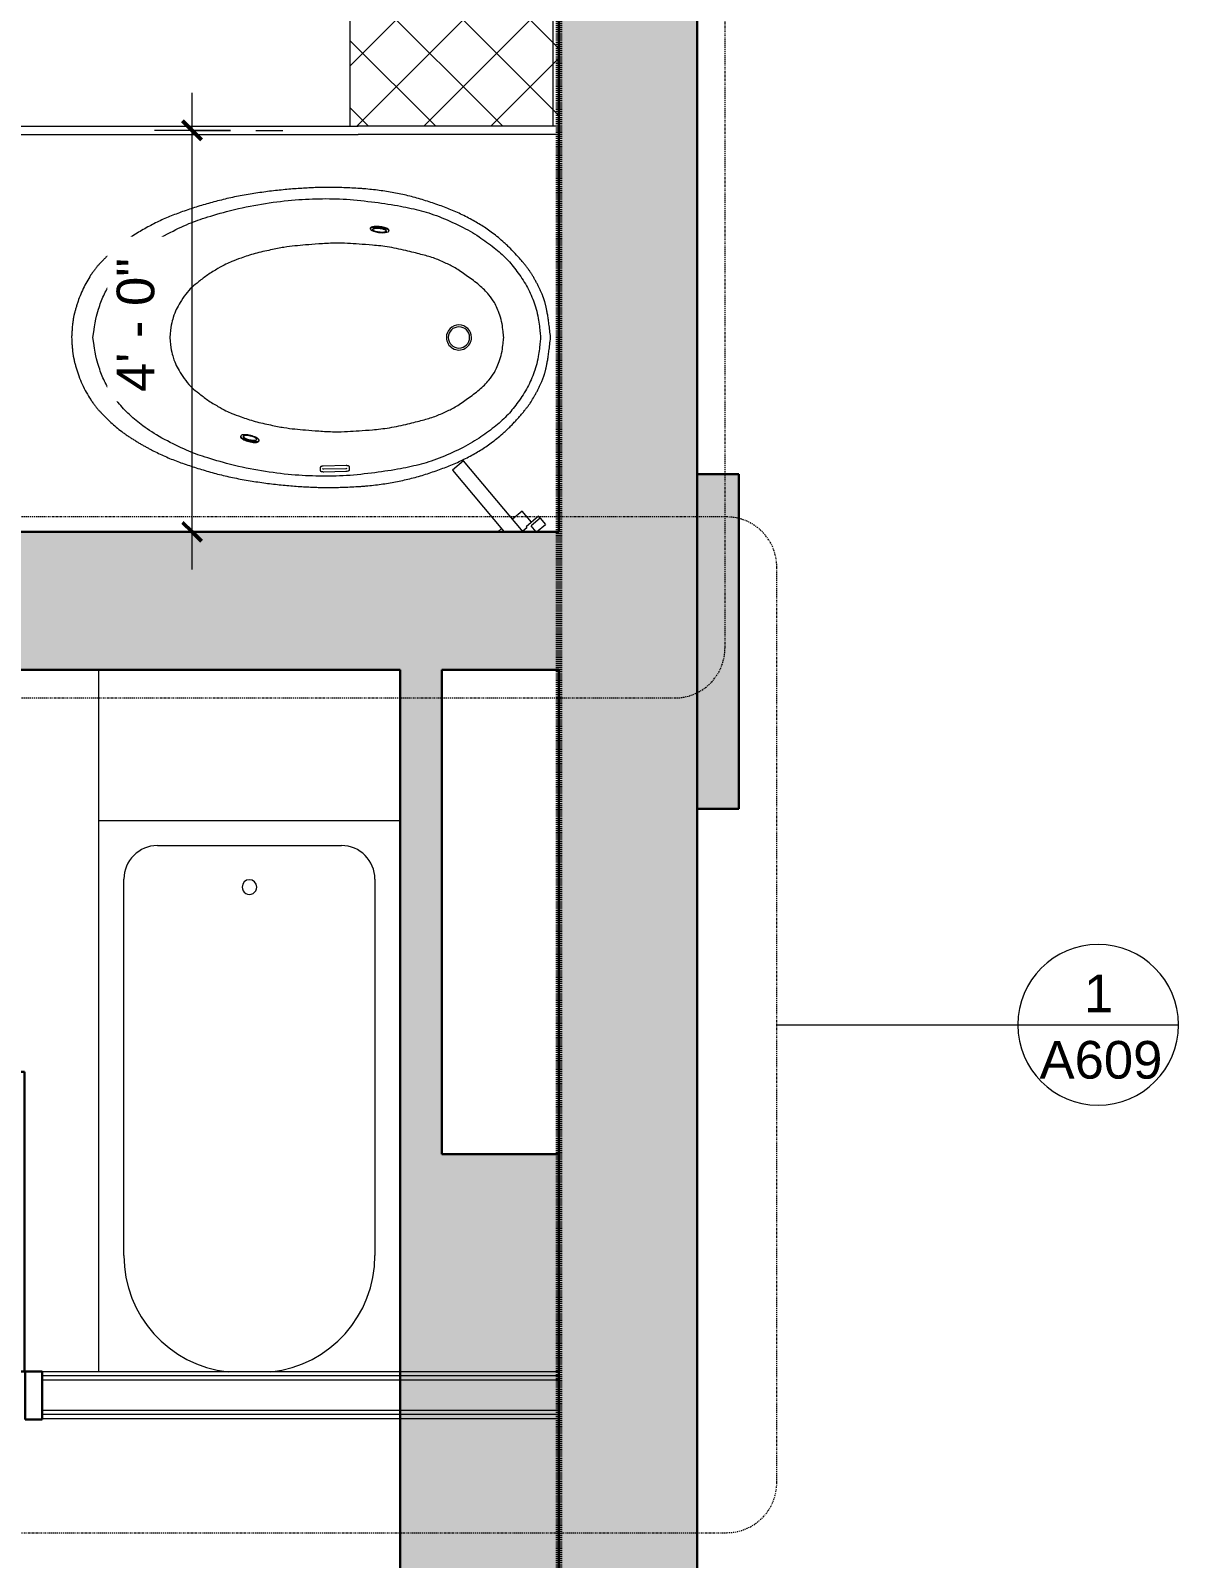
# Model space of a CAD drawing. Header units: inches. Extents: x -1176 to 1507, y -2587 to 978.
# Drawn here: x -61.4 to 75.8, y 208 to 390.6 of the extents above; entities that cross this region are included whole.
import ezdxf

# ---------------------------------------------------------------- set-up
doc = ezdxf.new("R2010")
doc.units = ezdxf.units.IN
doc.header["$MEASUREMENT"] = 0
doc.linetypes.add('Dash', pattern=[0.25, 0.125, -0.125])
doc.linetypes.add('Dash Dot 3_16_', pattern=[0.3125, 0.1875, -0.0625, 0, -0.0625])
for name, color, linetype, lineweight in [('A-ANNO-DIMS', 211, 'Continuous', 9), ('A-ANNO-DIMS-48', 211, 'Continuous', 9), ('A-ANNO-MATC', 214, 'Dash', 140), ('A-ANNO-SYMB', 150, 'Continuous', 9), ('A-DETL', 90, 'Continuous', 9), ('A-DOOR', 31, 'Continuous', 18), ('A-DOOR-FRAM', 31, 'Continuous', 30), ('A-GLAZ-CURT', 52, 'Continuous', 9), ('A-WALL', 113, 'Continuous', 18), ('A-WALL-PATT', 111, 'Continuous', 18), ('I-WALL', 2, 'Continuous', 18), ('P-SANR-FIXT', 6, 'Continuous', 9), ('Q-CASE', 31, 'Continuous', 9)]:
    doc.layers.add(name, color=color, linetype=linetype, lineweight=lineweight)
doc.styles.add('Swis721 Lt BT', font='swissl.ttf', dxfattribs={"height": 4.5})
doc.dimstyles.new('OTJ_-_3_32__Linear', dxfattribs={"dimscale": 12, "dimtxt": 4.748918, "dimasz": 0.1875, "dimexe": 0.375, "dimexo": 0.25, "dimgap": 0.25, "dimtad": 1, "dimdec": 1, "dimrnd": 0.5, "dimzin": 3, "dimdsep": 46, "dimlunit": 4, "dimtxsty": 'Swis721 Lt BT', "dimblk1": 'OBLIQUE', "dimblk2": 'OBLIQUE', "dimsah": 1, "dimcen": 0.09, "dimdle": 0.375, "dimazin": 0, "dimtfac": 1, "dimtdec": 4, "dimtix": 1, "dimtmove": 0, "dimatfit": 3, "dimfxl": 1, "dimtvp": 1, "dimtfill": 1, "dimfrac": 2, "dimtolj": 1, "dimtzin": 0, "dimarcsym": 2})

# ---------------------------------------------------------------- blocks, each defined once
blk = doc.blocks.new('Vanity Counter Top w Round Sink Hole - 24_ Depth-7683047-2nd Floor Construction')
at = {"layer": 'Q-CASE'}
h = blk.add_hatch(dxfattribs=at)
h.set_pattern_fill('FP_7', color=256, style=0, pattern_type=2)
h.set_pattern_definition([(135, (425.421, -1.715), (-4.00647, -4.00647), []), (225, (425.421, -1.715), (4.00647, -4.00647), [])])
h.paths.add_polyline_path([(46.25, 0), (-52.26, 0), (-52.26, -25), (46.25, -25), (46.25, -14.46)], flags=0)
h.paths.add_polyline_path([(27.75, -11.6), (27.51, -13.71), (26.81, -15.72), (25.68, -17.52), (24.17, -19.03), (22.37, -20.16), (20.36, -20.86), (18.25, -21.1), (16.14, -20.86), (14.13, -20.16), (12.33, -19.03), (10.82, -17.52), (9.69, -15.72), (8.99, -13.71), (8.75, -11.6), (8.99, -9.49), (9.69, -7.48), (10.82, -5.68), (12.33, -4.17), (14.13, -3.04), (16.14, -2.34), (18.25, -2.1), (20.36, -2.34), (22.37, -3.04), (24.17, -4.17), (25.68, -5.68), (26.81, -7.48), (27.51, -9.49)], flags=0)
h.paths.add_polyline_path([(-14.76, -11.62), (-15, -13.74), (-15.7, -15.75), (-16.83, -17.55), (-18.34, -19.05), (-20.14, -20.18), (-22.15, -20.89), (-24.26, -21.12), (-26.38, -20.89), (-28.38, -20.18), (-30.19, -19.05), (-31.69, -17.55), (-32.82, -15.75), (-33.52, -13.74), (-33.76, -11.62), (-33.52, -9.51), (-32.82, -7.5), (-31.69, -5.7), (-30.19, -4.2), (-28.38, -3.07), (-26.38, -2.36), (-24.26, -2.12), (-22.15, -2.36), (-20.14, -3.07), (-18.34, -4.2), (-16.83, -5.7), (-15.7, -7.5), (-15, -9.51)], flags=0)
for p, q in [((-52.26, -0.75), (46.25, -0.75)), ((-52.26, -25), (46.25, -25))]:
    blk.add_line(p, q, dxfattribs=at)
blk = doc.blocks.new('System Panel - Glazed-7063547-2nd Floor Construction')
at = {"layer": 'A-GLAZ-CURT', "lineweight": 18}
for p, q in [((-35.61, 1.75), (-11.62, 1.75)), ((-35.61, 0.75), (-35.61, 1.75)), ((-35.61, 0.75), (-11.62, 0.75)), ((35.61, 1.75), (-11.62, 1.75)), ((35.61, 0.75), (-11.62, 0.75)), ((35.61, 0.75), (35.61, 1.75))]:
    blk.add_line(p, q, dxfattribs=at)
blk = doc.blocks.new('downloadobjectfile_id_236f7131-f753-4b41-a4ac-6b6cf5932f67 - Bath tub-6664744-2nd Floor Construction')
at = {"layer": 'P-SANR-FIXT'}
for p, q in [((-4.58, 15.85), (-4.58, 15.48)), ((-4.21, 15.32), (-1.45, 15.38)), ((-1.53, 16.05), (-4.15, 15.99)), ((-1.52, 15.72), (-4.15, 15.66)), ((-1.09, 15.55), (-1.1, 15.94)), ((6.24, 12.4), (6.23, 12.33)), ((8.41, 11.78), (8.42, 11.84))]:
    blk.add_line(p, q, dxfattribs=at)
for centre, radius, start, end in [((-4.14, 15.3), 0.361, 91.2564, 121.564), ((-1.51, 15.36), 0.361, 60.9489, 91.2564), ((-17.67, 0), 1.5, 360, 180), ((-17.67, 0), 1.27, 0, 180), ((-17.67, 0), 1.5, 180, 360), ((-17.67, 0), 1.27, 180, 0)]:
    blk.add_arc(centre, radius, start, end, dxfattribs=at)
for points, knots in [([(28.63, 0), (28.61, 0.2), (28.6, 0.48), (28.58, 0.81), (28.56, 1.05), (28.54, 1.26), (28.52, 1.45), (28.51, 1.62), (28.49, 1.79), (28.47, 1.94), (28.45, 2.07), (28.43, 2.2), (28.41, 2.33), (28.39, 2.44), (28.36, 2.55), (28.34, 2.65), (28.31, 2.76), (28.29, 2.87), (28.25, 3.01), (28.21, 3.18), (28.14, 3.41), (28.06, 3.71), (27.93, 4.11), (27.71, 4.76), (27.37, 5.6), (26.88, 6.57), (26.43, 7.3), (26.09, 7.81), (25.84, 8.15), (25.61, 8.44), (25.38, 8.7), (25.15, 8.95), (24.91, 9.19), (24.65, 9.45), (24.29, 9.81), (23.8, 10.29), (23.15, 10.85), (22.57, 11.3), (22.09, 11.64), (21.72, 11.88), (21.36, 12.12), (20.99, 12.35), (20.62, 12.58), (20.26, 12.79), (19.89, 13), (19.52, 13.2), (19.15, 13.4), (18.66, 13.65), (18.04, 13.95), (17.29, 14.29), (16.53, 14.61), (15.75, 14.9), (14.69, 15.28), (13.32, 15.72), (11.9, 16.13), (10.73, 16.44), (9.54, 16.72), (8, 17.02), (6.12, 17.32), (4.57, 17.52), (3.34, 17.65), (2.43, 17.73), (1.54, 17.8), (0.68, 17.85), (-0.13, 17.89), (-0.86, 17.92), (-1.51, 17.94), (-2.14, 17.94), (-2.84, 17.93), (-3.67, 17.91), (-4.61, 17.87), (-5.42, 17.83), (-6.07, 17.79), (-6.7, 17.73), (-7.78, 17.63), (-9.25, 17.42), (-10.67, 17.15), (-11.79, 16.89), (-12.64, 16.67), (-13.48, 16.42), (-14.32, 16.15), (-15.14, 15.86), (-16.2, 15.47), (-17.23, 15.06), (-18.26, 14.57), (-19.02, 14.18), (-19.74, 13.78), (-20.4, 13.38), (-21.04, 12.95), (-21.69, 12.48), (-22.38, 11.94), (-22.97, 11.43), (-23.46, 10.98), (-23.83, 10.62), (-24.2, 10.24), (-24.56, 9.85), (-24.91, 9.46), (-25.23, 9.09), (-25.52, 8.74), (-25.77, 8.43), (-25.99, 8.13), (-26.26, 7.75), (-26.5, 7.35), (-26.76, 6.89), (-26.96, 6.54), (-27.11, 6.24), (-27.23, 6.01), (-27.31, 5.84), (-27.39, 5.68), (-27.49, 5.46), (-27.59, 5.22), (-27.68, 5), (-27.73, 4.86), (-27.77, 4.76), (-27.8, 4.65), (-27.84, 4.53), (-27.88, 4.41), (-27.92, 4.28), (-27.96, 4.14), (-28, 3.99), (-28.04, 3.83), (-28.08, 3.65), (-28.13, 3.46), (-28.17, 3.26), (-28.21, 3.04), (-28.26, 2.79), (-28.3, 2.53), (-28.35, 2.24), (-28.39, 1.94), (-28.45, 1.49), (-28.53, 0.87), (-28.59, 0.3), (-28.62, 0)], [0, 0, 0, 0, 0.003049, 0.004573, 0.006098, 0.007622, 0.009146, 0.010671, 0.012195, 0.01372, 0.015244, 0.016768, 0.018293, 0.019817, 0.021341, 0.022866, 0.02439, 0.025915, 0.027439, 0.030488, 0.033537, 0.036585, 0.042683, 0.04878, 0.060976, 0.073171, 0.085366, 0.091463, 0.097561, 0.103659, 0.109756, 0.115854, 0.121951, 0.128049, 0.134146, 0.146341, 0.158537, 0.170732, 0.176829, 0.182927, 0.189024, 0.195122, 0.20122, 0.207317, 0.213415, 0.219512, 0.22561, 0.231707, 0.243902, 0.256098, 0.268293, 0.280488, 0.292683, 0.317073, 0.341463, 0.353659, 0.365854, 0.390244, 0.414634, 0.439024, 0.45122, 0.463415, 0.47561, 0.487805, 0.5, 0.512195, 0.52439, 0.536585, 0.54878, 0.560976, 0.573171, 0.585366, 0.591463, 0.597561, 0.609756, 0.634146, 0.658537, 0.670732, 0.682927, 0.695122, 0.707317, 0.719512, 0.731707, 0.756098, 0.768293, 0.780488, 0.792683, 0.804878, 0.817073, 0.829268, 0.841463, 0.853659, 0.859756, 0.865854, 0.871951, 0.878049, 0.884146, 0.890244, 0.896341, 0.902439, 0.908537, 0.914634, 0.926829, 0.932927, 0.939024, 0.945122, 0.948171, 0.95122, 0.954268, 0.957317, 0.963415, 0.966463, 0.967988, 0.969512, 0.971037, 0.972561, 0.974085, 0.97561, 0.977134, 0.978659, 0.980183, 0.981707, 0.983232, 0.984756, 0.98628, 0.987805, 0.989329, 0.990854, 0.992378, 0.993902, 0.996951, 1, 1, 1, 1]), ([(-27.41, 0), (-27.41, 0.17), (-27.39, 0.55), (-27.13, 2.64), (-26.63, 4.38), (-25.79, 6.2), (-24.61, 7.94), (-23.4, 9.44), (-21.88, 10.76), (-19.96, 12.16), (-17.98, 13.29), (-15.15, 14.56), (-12.92, 15.24), (-10.26, 15.8), (-7.17, 16.24), (-3.75, 16.6), (-0.55, 16.6), (2.72, 16.42), (6.45, 15.9), (9.78, 15.19), (13.29, 14.12), (14.76, 13.58), (18.1, 11.95), (19.97, 10.69), (21.67, 9.36), (23.1, 7.78), (23.97, 6.54), (24.83, 5.05), (25.43, 3.41), (25.81, 1.98), (26.08, 0)], [-5.618031, -5.618031, -5.618031, -5.618031, -5.544194, -5.424812, -5.260384, -5.095898, -4.928484, -4.760658, -4.585358, -4.400115, -4.184559, -3.970312, -3.743931, -3.517047, -3.259472, -2.988396, -2.713063, -2.428449, -2.138296, -1.837006, -1.597044, -1.348216, -1.138919, -0.913036, -0.731154, -0.569833, -0.420907, -0.282566, -0.145254, 0, 0, 0, 0]), ([(-4.15, 15.99), (-4.26, 15.99), (-4.4, 15.97), (-4.52, 15.92), (-4.56, 15.9), (-4.58, 15.87), (-4.58, 15.86), (-4.58, 15.85)], [0, 0, 0, 0, 0.444444, 0.666667, 0.777778, 0.888889, 1, 1, 1, 1]), ([(-4.58, 15.48), (-4.57, 15.46), (-4.57, 15.45), (-4.56, 15.43), (-4.56, 15.43), (-4.56, 15.42), (-4.55, 15.42), (-4.55, 15.41), (-4.54, 15.4), (-4.53, 15.4), (-4.53, 15.39), (-4.52, 15.39), (-4.51, 15.38), (-4.5, 15.38), (-4.49, 15.37), (-4.48, 15.37), (-4.46, 15.36), (-4.45, 15.35), (-4.43, 15.35), (-4.41, 15.34), (-4.39, 15.34), (-4.37, 15.33), (-4.35, 15.33), (-4.32, 15.33), (-4.29, 15.32), (-4.26, 15.32), (-4.23, 15.32), (-4.21, 15.32)], [0, 0, 0, 0, 0.041667, 0.057292, 0.080729, 0.104167, 0.125, 0.145833, 0.1875, 0.229167, 0.270833, 0.302083, 0.333333, 0.375, 0.416667, 0.458333, 0.5, 0.541667, 0.583333, 0.666667, 0.75, 0.791667, 0.833333, 0.875, 0.916667, 0.958333, 1, 1, 1, 1]), ([(-1.1, 15.94), (-1.1, 15.95), (-1.11, 15.96), (-1.14, 15.98), (-1.18, 16), (-1.25, 16.02), (-1.37, 16.04), (-1.48, 16.05), (-1.53, 16.05)], [0, 0, 0, 0, 0.125, 0.25, 0.375, 0.5, 0.75, 1, 1, 1, 1]), ([(-1.45, 15.38), (-1.43, 15.38), (-1.4, 15.38), (-1.36, 15.39), (-1.33, 15.39), (-1.31, 15.4), (-1.29, 15.4), (-1.27, 15.4), (-1.26, 15.41), (-1.24, 15.41), (-1.23, 15.42), (-1.21, 15.42), (-1.2, 15.43), (-1.18, 15.44), (-1.17, 15.44), (-1.16, 15.45), (-1.15, 15.46), (-1.14, 15.46), (-1.13, 15.47), (-1.13, 15.47), (-1.12, 15.48), (-1.11, 15.49), (-1.11, 15.49), (-1.1, 15.5), (-1.1, 15.51), (-1.1, 15.51), (-1.09, 15.52), (-1.09, 15.54), (-1.09, 15.55)], [0, 0, 0, 0, 0.041667, 0.083333, 0.125, 0.166667, 0.208333, 0.25, 0.291667, 0.333333, 0.375, 0.416667, 0.5, 0.541667, 0.583333, 0.625, 0.666667, 0.697917, 0.729167, 0.770833, 0.8125, 0.854167, 0.875, 0.895833, 0.916667, 0.942708, 0.958333, 1, 1, 1, 1]), ([(16.89, 0), (16.8, 1.27), (16.48, 2.48), (16.13, 3.34), (15.69, 4.17), (14.98, 5.22), (14.26, 6.02), (13.41, 6.67), (12.38, 7.51), (11.18, 8.22), (10.13, 8.79), (9.49, 9.08), (8.26, 9.53), (6.69, 10.07), (4.84, 10.46), (3.28, 10.79), (1.97, 10.94), (0.6, 11.06), (-0.86, 11.17), (-2.86, 11.31), (-4.35, 11.24), (-5.73, 11.15), (-7.46, 11.03), (-9.26, 10.84), (-11.69, 10.32), (-13.21, 9.91), (-14.78, 9.49), (-16.19, 8.83), (-17.34, 8.3), (-18.79, 7.24), (-20.02, 6.38), (-21.28, 5.13), (-21.9, 4.24), (-22.24, 3.5), (-22.59, 2.68), (-22.84, 1.69), (-22.94, 0.81), (-23, 0.26), (-23.03, 0)], [0, 0, 0, 0, 0.095825, 0.182513, 0.269753, 0.361199, 0.455897, 0.552236, 0.65743, 0.766411, 0.857986, 0.946942, 1.048984, 1.184003, 1.327218, 1.460629, 1.57966, 1.69493, 1.829456, 1.967274, 2.102928, 2.230917, 2.36765, 2.535001, 2.698079, 2.855999, 2.988228, 3.111669, 3.240091, 3.366918, 3.507968, 3.628876, 3.730864, 3.808196, 3.883993, 3.961779, 4.030158, 4.077503, 4.077503, 4.077503, 4.077503]), ([(6.23, 12.33), (6.22, 12.32), (6.22, 12.28), (6.24, 12.22), (6.29, 12.15), (6.37, 12.08), (6.47, 12.01), (6.63, 11.92), (6.87, 11.82), (7.21, 11.72), (7.67, 11.62), (8.08, 11.61), (8.33, 11.68), (8.39, 11.74), (8.41, 11.78)], [0, 0, 0, 0, 0.05, 0.1, 0.15, 0.2, 0.25, 0.3, 0.4, 0.5, 0.6, 0.8, 0.9, 1, 1, 1, 1]), ([(8.41, 11.78), (8.41, 11.8), (8.41, 11.83), (8.39, 11.9), (8.34, 11.96), (8.27, 12.03), (8.17, 12.1), (8.01, 12.19), (7.76, 12.3), (7.42, 12.4), (6.96, 12.49), (6.54, 12.51), (6.29, 12.43), (6.24, 12.37), (6.23, 12.33)], [0, 0, 0, 0, 0.05, 0.1, 0.15, 0.2, 0.25, 0.3, 0.4, 0.5, 0.6, 0.8, 0.9, 1, 1, 1, 1]), ([(6.23, 12.33), (6.23, 12.35), (6.25, 12.38), (6.31, 12.43), (6.39, 12.46), (6.49, 12.48), (6.61, 12.49), (6.8, 12.5), (7.07, 12.47), (7.42, 12.4), (7.88, 12.26), (8.24, 12.07), (8.4, 11.89), (8.42, 11.81), (8.41, 11.78)], [0, 0, 0, 0, 0.05, 0.1, 0.15, 0.2, 0.25, 0.3, 0.4, 0.5, 0.6, 0.8, 0.9, 1, 1, 1, 1]), ([(8.42, 11.84), (8.43, 11.85), (8.43, 11.89), (8.41, 11.95), (8.36, 12.02), (8.28, 12.09), (8.18, 12.15), (8.03, 12.24), (7.78, 12.35), (7.45, 12.46), (6.98, 12.55), (6.56, 12.56), (6.31, 12.49), (6.25, 12.43), (6.24, 12.4)], [0, 0, 0, 0, 0.05, 0.1, 0.15, 0.2, 0.25, 0.3, 0.4, 0.5, 0.6, 0.8, 0.9, 1, 1, 1, 1]), ([(8.09, 11.82), (8.09, 11.8), (8.08, 11.78), (8.05, 11.75), (8, 11.72), (7.94, 11.7), (7.86, 11.69), (7.73, 11.68), (7.47, 11.7), (7.05, 11.79), (6.68, 11.96), (6.52, 12.11), (6.5, 12.18), (6.52, 12.21)], [0, 0, 0, 0, 0.047619, 0.095238, 0.142857, 0.190476, 0.238095, 0.285714, 0.380952, 0.571429, 0.761905, 0.880952, 1, 1, 1, 1]), ([(8.09, 11.82), (8.1, 11.83), (8.1, 11.86), (8.09, 11.9), (8.06, 11.95), (8.01, 11.99), (7.94, 12.04), (7.84, 12.11), (7.6, 12.21), (7.18, 12.33), (6.78, 12.35), (6.56, 12.3), (6.52, 12.24), (6.52, 12.21)], [0, 0, 0, 0, 0.047619, 0.095238, 0.142857, 0.190476, 0.238095, 0.285714, 0.380952, 0.571429, 0.761905, 0.880952, 1, 1, 1, 1]), ([(6.52, 12.21), (6.52, 12.22), (6.54, 12.25), (6.58, 12.28), (6.65, 12.3), (6.76, 12.32), (7, 12.32), (7.44, 12.25), (7.85, 12.09), (8.06, 11.93), (8.1, 11.85), (8.09, 11.82)], [0, 0, 0, 0, 0.052632, 0.105263, 0.157895, 0.210526, 0.315789, 0.526316, 0.736842, 0.868421, 1, 1, 1, 1]), ([(6.52, 12.21), (6.52, 12.22), (6.54, 12.25), (6.58, 12.28), (6.65, 12.3), (6.73, 12.31), (6.82, 12.32), (6.97, 12.32), (7.25, 12.28), (7.67, 12.17), (7.97, 12.01), (8.08, 11.89), (8.1, 11.84), (8.09, 11.82)], [0, 0, 0, 0, 0.052632, 0.105263, 0.157895, 0.210526, 0.263158, 0.315789, 0.421053, 0.631579, 0.815789, 0.907895, 1, 1, 1, 1]), ([(-28.62, 0), (-28.59, -0.3), (-28.53, -0.87), (-28.45, -1.49), (-28.39, -1.94), (-28.35, -2.24), (-28.3, -2.53), (-28.26, -2.79), (-28.21, -3.04), (-28.17, -3.26), (-28.13, -3.46), (-28.08, -3.65), (-28.04, -3.83), (-28, -3.99), (-27.96, -4.14), (-27.92, -4.28), (-27.88, -4.41), (-27.84, -4.53), (-27.8, -4.65), (-27.77, -4.76), (-27.73, -4.86), (-27.68, -5), (-27.59, -5.22), (-27.47, -5.51), (-27.31, -5.84), (-27.14, -6.18), (-26.96, -6.54), (-26.76, -6.89), (-26.57, -7.24), (-26.38, -7.55), (-26.19, -7.85), (-25.99, -8.13), (-25.77, -8.43), (-25.52, -8.74), (-25.23, -9.09), (-24.91, -9.46), (-24.44, -9.98), (-23.95, -10.5), (-23.46, -10.98), (-22.97, -11.43), (-22.38, -11.94), (-21.69, -12.48), (-21.04, -12.95), (-20.4, -13.38), (-19.74, -13.78), (-19.02, -14.18), (-18.26, -14.57), (-17.49, -14.93), (-16.72, -15.26), (-15.93, -15.57), (-14.87, -15.96), (-13.76, -16.33), (-12.64, -16.67), (-11.51, -16.97), (-10.11, -17.27), (-8.67, -17.51), (-7.47, -17.66), (-6.7, -17.73), (-6.07, -17.79), (-5.42, -17.83), (-4.61, -17.87), (-3.67, -17.91), (-2.84, -17.93), (-2.14, -17.94), (-1.51, -17.94), (-0.86, -17.92), (-0.13, -17.89), (0.68, -17.85), (1.54, -17.8), (2.43, -17.73), (3.64, -17.62), (5.19, -17.45), (7.06, -17.18), (8.93, -16.85), (10.74, -16.44), (12.48, -15.97), (14.15, -15.46), (15.49, -15), (16.53, -14.61), (17.55, -14.19), (18.78, -13.61), (20.01, -12.94), (20.99, -12.36), (21.73, -11.89), (22.45, -11.39), (23.15, -10.85), (23.8, -10.29), (24.29, -9.81), (24.65, -9.45), (24.91, -9.19), (25.15, -8.95), (25.38, -8.7), (25.61, -8.44), (25.84, -8.15), (26.09, -7.81), (26.41, -7.34), (26.81, -6.68), (27.25, -5.84), (27.63, -4.97), (27.89, -4.25), (28.06, -3.69), (28.16, -3.36), (28.23, -3.1), (28.27, -2.95), (28.3, -2.83), (28.33, -2.7), (28.36, -2.55), (28.4, -2.39), (28.42, -2.25), (28.44, -2.1), (28.47, -1.91), (28.51, -1.62), (28.54, -1.31), (28.57, -0.94), (28.6, -0.5), (28.62, -0.17), (28.63, 0)], [0, 0, 0, 0, 0.003049, 0.006098, 0.007622, 0.009146, 0.010671, 0.012195, 0.01372, 0.015244, 0.016768, 0.018293, 0.019817, 0.021341, 0.022866, 0.02439, 0.025915, 0.027439, 0.028963, 0.030488, 0.032012, 0.033537, 0.036585, 0.042683, 0.04878, 0.054878, 0.060976, 0.067073, 0.073171, 0.079268, 0.085366, 0.091463, 0.097561, 0.103659, 0.109756, 0.115854, 0.121951, 0.134146, 0.140244, 0.146341, 0.158537, 0.170732, 0.182927, 0.195122, 0.207317, 0.219512, 0.231707, 0.243902, 0.256098, 0.268293, 0.280488, 0.304878, 0.317073, 0.329268, 0.353659, 0.378049, 0.390244, 0.402439, 0.408537, 0.414634, 0.426829, 0.439024, 0.45122, 0.463415, 0.47561, 0.487805, 0.5, 0.512195, 0.52439, 0.536585, 0.54878, 0.573171, 0.597561, 0.621951, 0.646341, 0.670732, 0.695122, 0.719512, 0.731707, 0.743902, 0.768293, 0.792683, 0.804878, 0.817073, 0.829268, 0.841463, 0.853659, 0.865854, 0.871951, 0.878049, 0.884146, 0.890244, 0.896341, 0.902439, 0.908537, 0.914634, 0.925305, 0.935976, 0.946646, 0.957317, 0.962652, 0.967988, 0.970655, 0.973323, 0.974657, 0.975991, 0.978659, 0.981326, 0.98266, 0.983994, 0.986662, 0.989329, 0.991997, 0.994665, 0.997332, 1, 1, 1, 1]), ([(26.08, 0), (25.81, -1.98), (25.43, -3.41), (24.83, -5.05), (23.97, -6.54), (23.1, -7.78), (21.67, -9.36), (19.97, -10.69), (18.1, -11.95), (14.76, -13.58), (13.29, -14.12), (9.78, -15.19), (6.45, -15.9), (2.72, -16.42), (-0.55, -16.6), (-3.75, -16.6), (-7.17, -16.24), (-10.26, -15.8), (-12.92, -15.24), (-15.15, -14.56), (-17.98, -13.29), (-19.96, -12.16), (-21.88, -10.76), (-23.4, -9.44), (-24.61, -7.94), (-25.79, -6.2), (-26.63, -4.38), (-27.13, -2.64), (-27.39, -0.55), (-27.41, -0.17), (-27.41, 0)], [-5.618031, -5.618031, -5.618031, -5.618031, -5.472777, -5.335466, -5.197124, -5.048198, -4.886878, -4.704995, -4.479113, -4.269816, -4.020987, -3.781025, -3.479735, -3.189582, -2.904969, -2.629635, -2.35856, -2.100984, -1.8741, -1.647719, -1.433473, -1.217917, -1.032673, -0.857374, -0.689547, -0.522133, -0.357647, -0.193219, -0.073837, 0, 0, 0, 0]), ([(-23.03, 0), (-23, -0.26), (-22.94, -0.81), (-22.84, -1.69), (-22.59, -2.68), (-22.24, -3.5), (-21.9, -4.24), (-21.28, -5.13), (-20.02, -6.38), (-18.79, -7.24), (-17.34, -8.3), (-16.19, -8.83), (-14.78, -9.49), (-13.21, -9.91), (-11.69, -10.32), (-9.26, -10.84), (-7.46, -11.03), (-5.73, -11.15), (-4.35, -11.24), (-2.86, -11.31), (-0.86, -11.17), (0.6, -11.06), (1.97, -10.94), (3.28, -10.79), (4.84, -10.46), (6.69, -10.07), (8.26, -9.53), (9.49, -9.08), (10.13, -8.79), (11.18, -8.22), (12.38, -7.51), (13.41, -6.67), (14.26, -6.02), (14.98, -5.22), (15.69, -4.17), (16.13, -3.34), (16.48, -2.48), (16.8, -1.27), (16.89, 0)], [0, 0, 0, 0, 0.047345, 0.115723, 0.19351, 0.269307, 0.346639, 0.448626, 0.569535, 0.710585, 0.837412, 0.965834, 1.089275, 1.221504, 1.379424, 1.542502, 1.709853, 1.846586, 1.974575, 2.110229, 2.248047, 2.382573, 2.497843, 2.616873, 2.750285, 2.893499, 3.028519, 3.130561, 3.219517, 3.311092, 3.420073, 3.525267, 3.621606, 3.716304, 3.80775, 3.89499, 3.981678, 4.077503, 4.077503, 4.077503, 4.077503]), ([(-7.08, -13.03), (-7.07, -13.02), (-7.07, -12.99), (-7.08, -12.94), (-7.12, -12.89), (-7.18, -12.84), (-7.26, -12.79), (-7.39, -12.73), (-7.69, -12.62), (-8.23, -12.52), (-8.85, -12.52), (-9.18, -12.59), (-9.3, -12.68), (-9.31, -12.74), (-9.3, -12.76)], [0, 0, 0, 0, 0.043478, 0.086957, 0.130435, 0.173913, 0.217391, 0.26087, 0.347826, 0.521739, 0.695652, 0.847826, 0.923913, 1, 1, 1, 1]), ([(-9.3, -12.77), (-9.31, -12.78), (-9.32, -12.81), (-9.3, -12.86), (-9.26, -12.91), (-9.2, -12.96), (-9.12, -13.01), (-8.99, -13.07), (-8.69, -13.17), (-8.15, -13.27), (-7.54, -13.28), (-7.21, -13.21), (-7.09, -13.11), (-7.07, -13.06), (-7.08, -13.03)], [0, 0, 0, 0, 0.043478, 0.086957, 0.130435, 0.173913, 0.217391, 0.26087, 0.347826, 0.521739, 0.695652, 0.847826, 0.923913, 1, 1, 1, 1]), ([(-9.3, -12.76), (-9.3, -12.78), (-9.28, -12.82), (-9.23, -12.88), (-9.14, -12.93), (-9.03, -12.99), (-8.9, -13.04), (-8.7, -13.1), (-8.3, -13.19), (-7.72, -13.23), (-7.24, -13.17), (-7.1, -13.08), (-7.08, -13.03)], [0, 0, 0, 0, 0.055556, 0.111111, 0.166667, 0.222222, 0.277778, 0.333333, 0.444444, 0.666667, 0.833333, 1, 1, 1, 1]), ([(-7.08, -13.03), (-7.09, -13.05), (-7.11, -13.08), (-7.18, -13.12), (-7.27, -13.16), (-7.43, -13.19), (-7.68, -13.22), (-8.04, -13.21), (-8.54, -13.15), (-8.98, -13.03), (-9.24, -12.88), (-9.3, -12.8), (-9.3, -12.77)], [0, 0, 0, 0, 0.055556, 0.111111, 0.166667, 0.222222, 0.333333, 0.444444, 0.555556, 0.777778, 0.888889, 1, 1, 1, 1]), ([(-8.99, -12.73), (-8.99, -12.71), (-8.99, -12.69), (-8.96, -12.66), (-8.92, -12.63), (-8.86, -12.61), (-8.79, -12.59), (-8.68, -12.57), (-8.44, -12.55), (-8.03, -12.58), (-7.62, -12.69), (-7.43, -12.79), (-7.37, -12.87), (-7.37, -12.9), (-7.38, -12.92)], [0, 0, 0, 0, 0.045455, 0.090909, 0.136364, 0.181818, 0.227273, 0.272727, 0.363636, 0.545455, 0.727273, 0.863636, 0.931818, 1, 1, 1, 1]), ([(-7.38, -12.92), (-7.38, -12.93), (-7.39, -12.95), (-7.44, -12.99), (-7.5, -13.01), (-7.57, -13.03), (-7.67, -13.05), (-7.81, -13.06), (-8.09, -13.06), (-8.52, -13), (-8.83, -12.89), (-8.96, -12.79), (-8.99, -12.75), (-8.99, -12.73)], [0, 0, 0, 0, 0.052632, 0.105263, 0.157895, 0.210526, 0.263158, 0.315789, 0.421053, 0.631579, 0.815789, 0.907895, 1, 1, 1, 1]), ([(-8.99, -12.73), (-8.99, -12.74), (-8.99, -12.76), (-8.98, -12.8), (-8.94, -12.83), (-8.9, -12.87), (-8.83, -12.91), (-8.72, -12.95), (-8.5, -13.03), (-8.09, -13.09), (-7.67, -13.09), (-7.46, -13.03), (-7.39, -12.97), (-7.37, -12.94), (-7.38, -12.92)], [0, 0, 0, 0, 0.045455, 0.090909, 0.136364, 0.181818, 0.227273, 0.272727, 0.363636, 0.545455, 0.727273, 0.863636, 0.931818, 1, 1, 1, 1]), ([(-7.38, -12.92), (-7.38, -12.93), (-7.39, -12.96), (-7.44, -12.99), (-7.5, -13.01), (-7.57, -13.03), (-7.67, -13.05), (-7.81, -13.06), (-8.09, -13.06), (-8.52, -13), (-8.83, -12.89), (-8.96, -12.79), (-8.99, -12.75), (-8.99, -12.73)], [0, 0, 0, 0, 0.052632, 0.105263, 0.157895, 0.210526, 0.263158, 0.315789, 0.421053, 0.631579, 0.815789, 0.907895, 1, 1, 1, 1])]:
    blk.add_open_spline(points, degree=3, knots=knots, dxfattribs=at)
blk = doc.blocks.new('Single Flush - D2 3_ X 8_-8252890-2nd Floor Construction')
at = {"layer": 'A-DOOR', "lineweight": 30}
for p, q in [((16.15625, 38.625), (16.15625, 2.8125)), ((17.90625, 38.625), (16.15625, 38.625)), ((17.90625, 2.8125), (17.90625, 38.625)), ((16.15625, 2.8125), (17.90625, 2.8125))]:
    blk.add_line(p, q, dxfattribs=at)
at = {"layer": 'A-DOOR', "lineweight": 9}
blk.add_arc((17.90625, 2.8125), 35.8125, 90, 180.5, dxfattribs=at)
at = {"layer": 'A-DOOR-FRAM'}
for p, q in [((-20, -2.9375), (-20, 2.8125)), ((-20, 2.8125), (-18, 2.8125)), ((-18, -2.9375), (-18, 2.8125)), ((18.000004, -2.9375), (18.000004, 2.8125)), ((18.000004, 2.8125), (20.000004, 2.8125)), ((20.000004, -2.9375), (20.000004, 2.8125)), ((-20, -2.9375), (-18, -2.9375)), ((18.000004, -2.9375), (20.000004, -2.9375))]:
    blk.add_line(p, q, dxfattribs=at)
blk = doc.blocks.new('P3 - Tub-Rectangular-3D 3-8437025-2nd Floor Construction')
at = {"layer": 'P-SANR-FIXT'}
for p, q in [((-43.72, -38.5), (-43.72, -2.5)), ((-36.72, -5.5), (8.28, -5.5)), ((-40.72, -31.5), (-40.72, -9.5)), ((8.28, -35.5), (-36.72, -35.5)), ((22.12, -38.5), (-43.72, -38.5))]:
    blk.add_line(p, q, dxfattribs=at)
for centre, radius, start, end in [((-36.72, -9.5), 4, 90, 180), ((8.28, -19.5), 14, 6.3476, 90), ((-35.77, -20.5), 0.875, 90, 270), ((-35.77, -20.5), 0.875, 270, 90), ((8.28, -21.5), 14, 270, 353.6524), ((-36.72, -31.5), 4, 180, 270)]:
    blk.add_arc(centre, radius, start, end, dxfattribs=at)
blk = doc.blocks.new('Vettis - tub filler - Luxe Nickel-V67-2nd Floor Construction')
at = {"layer": 'P-SANR-FIXT'}
for p, q in [((-3.49, 5.21), (-3.49, 6.18)), ((-2.12, 6.18), (-3.49, 6.18)), ((-2.39, 6.41), (-2.39, 6.18)), ((-2.09, 6.16), (-2.09, 5.21)), ((-3.49, 5.21), (-3.49, 4.91)), ((-3.49, 5.21), (-2.09, 5.21)), ((-3.49, 4.91), (-1.54, 4.91)), ((-2.39, 4.91), (-2.39, 3.19)), ((-1.54, 4.91), (-1.54, 5.06)), ((-1.54, 5.06), (-0.89, 5.06)), ((-0.89, 5.15), (-0.89, -5.94)), ((0.85, -5.94), (0.85, 3.69)), ((-2.39, 3.19), (-0.89, 3.19)), ((0.85, 3.19), (1.45, 3.19)), ((-0.89, -5.94), (0.85, -5.94))]:
    blk.add_line(p, q, dxfattribs=at)
blk = doc.blocks.new('DIMBLOCK15-2nd Floor Construction')
at = {"layer": 'A-ANNO-DIMS-48'}
for p, q in [((-42.14, 326.18), (-42.14, 383.17)), ((-37.53, 378.67), (-46.64, 378.67)), ((-42.14, 378.67), (-37.53, 378.67)), ((-40.73, 330.68), (-46.64, 330.68)), ((-42.14, 330.68), (-40.73, 330.68))]:
    blk.add_line(p, q, dxfattribs=at)
at = {"layer": 'A-ANNO-DIMS-48', "lineweight": 50}
for p, q in [((-42.14, 378.67), (-43.27, 379.8)), ((-42.14, 378.67), (-41.02, 377.55)), ((-42.14, 330.68), (-43.27, 331.81)), ((-42.14, 330.68), (-41.02, 329.56))]:
    blk.add_line(p, q, dxfattribs=at)
at = {"layer": 'A-ANNO-DIMS-48', "color": 0, "insert": (-51.15, 347.4), "char_height": 4.5, "width": 17.4579, "attachment_point": 1, "rotation": 90, "line_spacing_factor": 1.005062, "style": 'Swis721 Lt BT', "bg_fill": 3, "box_fill_scale": 1.25, "bg_fill_color": 256, "bg_fill_true_color": 13158600, "bg_fill_transparency": 0}
blk.add_mtext('4\' - 0"', dxfattribs=at)
blk = doc.blocks.new('_Oblique')
at = {"color": 0, "linetype": 'ByBlock', "lineweight": -2}
blk.add_line((-0.5, -0.5), (0.5, 0.5), dxfattribs=at)
blk = doc.blocks.new('DIMBLOCK19-2nd Floor Construction')
at = {"layer": 'A-ANNO-DIMS-48'}
for p, q in [((-141.07, 227.34), (-141.07, 175.76)), ((-141.07, 180.26), (-141.07, 227.34)), ((-17.28, 178.85), (-17.28, 184.76)), ((-145.57, 180.26), (-12.78, 180.26)), ((-17.28, 180.26), (-17.28, 178.85))]:
    blk.add_line(p, q, dxfattribs=at)
at = {"layer": 'A-ANNO-DIMS-48', "lineweight": 50}
for p, q in [((-141.07, 180.26), (-139.95, 181.39)), ((-17.28, 180.26), (-16.16, 181.39)), ((-141.07, 180.26), (-142.2, 179.14)), ((-17.28, 180.26), (-18.41, 179.14))]:
    blk.add_line(p, q, dxfattribs=at)
at = {"layer": 'A-ANNO-DIMS-48', "color": 0, "insert": (-88.11, 189.27), "char_height": 4.5, "width": 21.438, "attachment_point": 1, "line_spacing_factor": 1.005062, "style": 'Swis721 Lt BT', "bg_fill": 3, "box_fill_scale": 1.25, "bg_fill_color": 256, "bg_fill_true_color": 13158600, "bg_fill_transparency": 0}
blk.add_mtext('10\' - 4"', dxfattribs=at)
blk = doc.blocks.new('Floor Plan - Callout Head-3511279-2nd Floor Construction')
at = {"layer": 'A-ANNO-SYMB'}
blk.add_line((-0.2, 0), (0.2, 0), dxfattribs=at)
for start, end in [(360, 180), (180, 360)]:
    blk.add_arc((0, 0), 0.2, start, end, dxfattribs=at)

msp = doc.modelspace()

# ---------------------------------------------------------------- hatches: boundary and pattern name
at = {"layer": 'A-WALL-PATT'}
h = msp.add_hatch(color=250, dxfattribs=at)
h.paths.add_polyline_path([(1.72, -1.17), (18.22, -1.17), (18.22, 501.68), (1.72, 501.68), (1.72, 52.48)], flags=0)
h.paths.add_polyline_path([(1.72, 535.68), (18.22, 535.68), (18.22, 811.82), (1.72, 811.82), (1.72, 542.29)], flags=0)
for points in [[(21.89, 297.59), (23.22, 297.59), (23.22, 337.59), (18.22, 337.59), (18.22, 297.59)], [(1.72, 314.18), (1.72, 330.68), (-22.28, 330.68), (-22.28, 314.18), (-12.28, 314.18)], [(-17.28, 256.29), (-12.28, 256.29), (-12.28, 314.18), (-17.28, 314.18), (-17.28, 297.39)], [(-17.28, 164.21), (1.72, 164.21), (1.72, 256.29), (-17.28, 256.29), (-17.28, 236.16)]]:
    msp.add_hatch(color=250, dxfattribs=at).paths.add_polyline_path(points, flags=0)
h = msp.add_hatch(color=250, dxfattribs=at)
h.paths.add_polyline_path([(-213.57, 314.18), (-140.57, 314.18), (-140.57, 330.68), (-213.57, 330.68)], flags=0)
h.paths.add_polyline_path([(-22.28, 314.18), (-22.28, 330.68), (-106.57, 330.68), (-106.57, 314.18), (-47.37, 314.18)], flags=0)

# ---------------------------------------------------------------- linework, layer by layer
at = {"layer": 'A-ANNO-MATC'}
msp.add_line((1.72, 857.52), (1.72, -90.48), dxfattribs=at)
at = {"layer": 'A-ANNO-SYMB', "linetype": 'Dash Dot 3_16_'}
for p, q in [((21.57, 316.83), (21.57, 562.71)), ((27.76, 217.05), (27.76, 326.47)), ((-104.94, 310.83), (15.57, 310.83))]:
    msp.add_line(p, q, dxfattribs=at)
at = {"layer": 'A-ANNO-SYMB'}
msp.add_line((27.76, 271.76), (56.56, 271.76), dxfattribs=at)
at = {"layer": 'A-ANNO-SYMB', "linetype": 'Dash Dot 3_16_'}
for centre, start, end in [((21.76, 326.47), 0, 90), ((15.57, 316.83), 270, 0), ((21.76, 217.05), 270, 0)]:
    msp.add_arc(centre, 6, start, end, dxfattribs=at)
at = {"layer": 'A-DETL'}
for p, q in [((-34.53, 378.67), (-31.28, 378.67)), ((-53.28, 296.18), (-53.28, 314.18))]:
    msp.add_line(p, q, dxfattribs=at)
at = {"layer": 'A-WALL', "color": 8, "lineweight": 30}
for p, q in [((18.22, 22.83), (18.22, 501.68)), ((1.72, 330.68), (1.72, 477.68)), ((-99.39, 330.68), (1.72, 330.68)), ((-106.57, 314.18), (-17.28, 314.18)), ((1.72, 314.18), (-12.28, 314.18)), ((1.72, 314.18), (1.72, 106.47)), ((-17.28, 164.21), (-17.28, 256.29)), ((-12.28, 256.29), (1.72, 256.29))]:
    msp.add_line(p, q, dxfattribs=at)
at = {"layer": 'A-WALL'}
for p, q in [((-60.07, 229.84), (1.72, 229.84)), ((-60.07, 229.34), (1.72, 229.34)), ((-60.07, 225.71), (1.72, 225.71)), ((-60.07, 225.21), (1.72, 225.21))]:
    msp.add_line(p, q, dxfattribs=at)
at = {"layer": 'I-WALL', "color": 8, "lineweight": 30}
for p, q in [((18.22, 337.59), (23.22, 337.59)), ((23.22, 337.59), (23.22, 297.59)), ((-17.28, 256.29), (-17.28, 314.18)), ((-12.28, 314.18), (-12.28, 256.29)), ((18.22, 297.59), (23.22, 297.59))]:
    msp.add_line(p, q, dxfattribs=at)
at = {"layer": 'I-WALL'}
for p, q in [((-60.07, 230.34), (1.72, 230.34)), ((-60.07, 230.34), (-60.07, 224.71)), ((-60.07, 224.71), (1.72, 224.71))]:
    msp.add_line(p, q, dxfattribs=at)

# ---------------------------------------------------------------- block references
at = {"layer": 'A-ANNO-SYMB', "xscale": 47.99999999999997, "yscale": 47.99999999999997, "zscale": 47.99999999999997}
msp.add_blockref('Floor Plan - Callout Head-3511279-2nd Floor Construction', (66.16, 271.76), dxfattribs=at)
at = {"layer": 'A-DOOR'}
msp.add_blockref('Single Flush - D2 3_ X 8_-8252890-2nd Floor Construction', (-80.07, 227.52), dxfattribs=at)
at = {"layer": 'A-GLAZ-CURT', "lineweight": 18, "rotation": 180}
msp.add_blockref('System Panel - Glazed-7063547-2nd Floor Construction', (-33.9, 379.92), dxfattribs=at)
at = {"layer": 'P-SANR-FIXT'}
for name, p, rotation in [('downloadobjectfile_id_236f7131-f753-4b41-a4ac-6b6cf5932f67 - Bath tub-6664744-2nd Floor Construction', (-27.91, 353.92), 180), ('Vettis - tub filler - Luxe Nickel-V67-2nd Floor Construction', (-6.55, 334.06), 220.0177735590846), ('P3 - Tub-Rectangular-3D 3-8437025-2nd Floor Construction', (-14.78, 252.46), 269.9999999999999)]:
    msp.add_blockref(name, p, dxfattribs=dict(at, rotation=rotation))
at = {"layer": 'Q-CASE', "rotation": 269.9999999999997}
msp.add_blockref('Vanity Counter Top w Round Sink Hole - 24_ Depth-7683047-2nd Floor Construction', (1.72, 425.42), dxfattribs=at)

# ---------------------------------------------------------------- texts
at = {"layer": 'A-ANNO-SYMB', "char_height": 4.5, "attachment_point": 1, "style": 'Swis721 Lt BT'}
for s, insert, width in [('1', (64.48, 277.77), 4.0905), ('A609', (59.16, 269.83), 16.968)]:
    msp.add_mtext(s, dxfattribs=dict(at, insert=insert, width=width))

# ---------------------------------------------------------------- next in the draw order: dimensions: what is measured, and where the dimension line sits
at = {"layer": 'A-ANNO-DIMS'}
dim = msp.add_linear_dim(base=(-42.14, 378.67), p1=(-43.73, 330.68), p2=(-34.53, 378.67), angle=90, dimstyle='OTJ_-_3_32__Linear', override={"dimpost": '<>', "dimfxl": 48.862159}, dxfattribs=at)
dim.commit()
dim.dimension.update_dxf_attribs({"geometry": 'DIMBLOCK15-2nd Floor Construction', "text_midpoint": (-47.46, 354.68)})
dim = msp.add_linear_dim(base=(-17.28, 180.26), p1=(-141.07, 230.34), p2=(-17.28, 181.85), dimstyle='OTJ_-_3_32__Linear', override={"dimpost": '<>', "dimfxl": 132.940988}, dxfattribs=at)
dim.commit()
dim.dimension.update_dxf_attribs({"geometry": 'DIMBLOCK19-2nd Floor Construction', "text_midpoint": (-79.18, 185.58)})

# ---------------------------------------------------------------- next in the draw order: linework, layer by layer
at = {"layer": 'A-ANNO-SYMB', "linetype": 'Dash Dot 3_16_'}
for p, q in [((21.76, 332.47), (-150.46, 332.47)), ((-150.46, 211.05), (21.76, 211.05))]:
    msp.add_line(p, q, dxfattribs=at)

doc.saveas('drawing.dxf')
